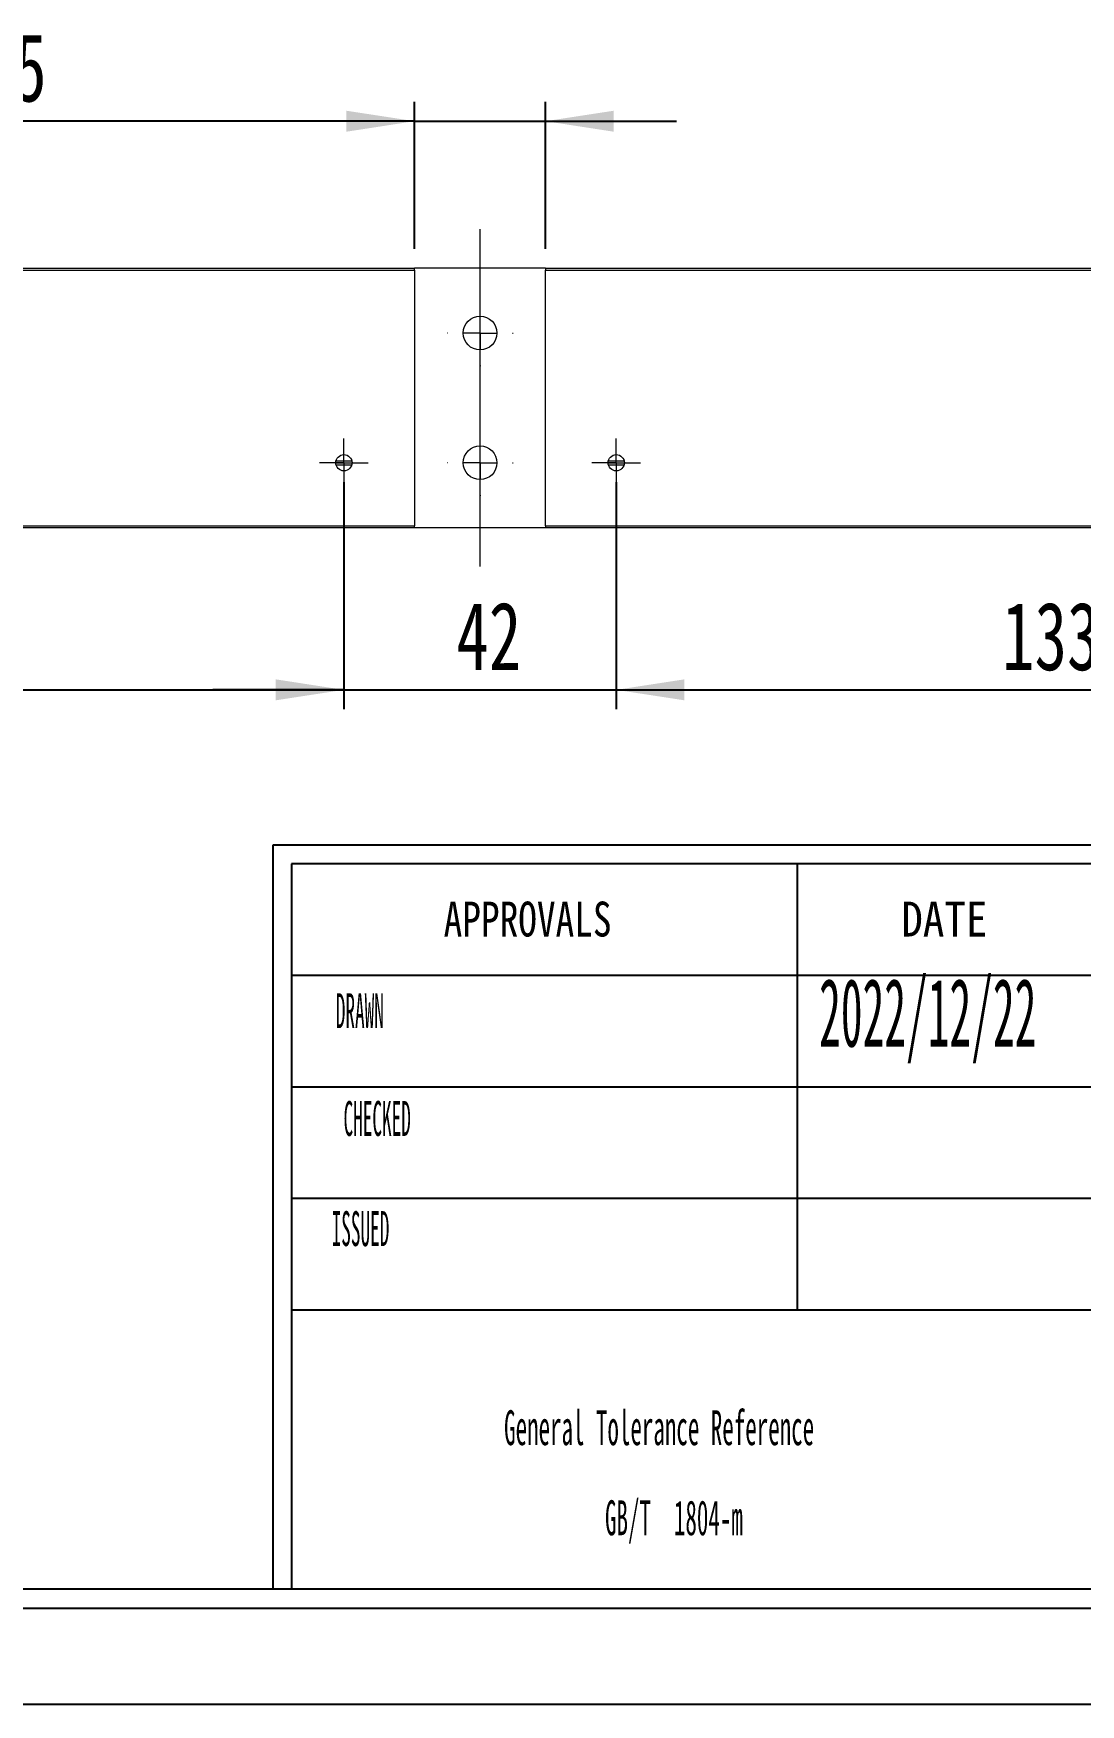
# Model space of a CAD drawing. Header units: millimetres. Extents: x 2 to 295, y 1 to 209.
# Drawn here: x 143 to 196.9, y 1.3 to 87.2 of the extents above; entities that cross this region are included whole.
import ezdxf

# ---------------------------------------------------------------- set-up
doc = ezdxf.new("R2010")
doc.units = ezdxf.units.MM
doc.linetypes.add('CENTER', pattern=[10.16, 6.35, -1.27, 1.27, -1.27])
doc.linetypes.add('CENTERX2', pattern=[20.32, 12.7, -2.54, 2.54, -2.54])
doc.layers.add('DIM', color=5, linetype='Continuous')
doc.layers.add('SLD-0', color=179, linetype='Continuous')
doc.layers.add('中心线', color=1, linetype='CENTER', lineweight=15)
doc.styles.add('SLDTEXTSTYLE1', font='TXT', dxfattribs={"width": 0.469})
doc.styles.add('SLDTEXTSTYLE10', font='TXT', dxfattribs={"width": 0.7865})
doc.styles.add('SLDTEXTSTYLE15', font='TXT', dxfattribs={"width": 0.7})
doc.styles.add('SLDTEXTSTYLE4', font='TXT', dxfattribs={"width": 0.484})
doc.styles.add('SLDTEXTSTYLE5', font='TXT', dxfattribs={"width": 0.40535})
doc.styles.add('SLDTEXTSTYLE8', font='TXT', dxfattribs={"width": 0.9075})
doc.dimstyles.new('SLDDIMSTYLE0', dxfattribs={"dimtxt": 3.5, "dimasz": 3.5, "dimexe": 0, "dimexo": 0.0625, "dimgap": 0.875, "dimtad": 2, "dimlfac": 3, "dimrnd": 1e-09, "dimzin": 12, "dimdsep": 46, "dimtxsty": 'SLDTEXTSTYLE1', "dimsah": 1, "dimcen": 0.09, "dimadec": 0, "dimazin": 3, "dimtfac": 1, "dimtofl": 0, "dimtmove": 0, "dimatfit": 3, "dimfxl": 0, "dimfrac": 2, "dimtolj": 1, "dimtzin": 12, "dimarcsym": 0})
doc.dimstyles.new('SLDDIMSTYLE2', dxfattribs={"dimtxt": 3.5, "dimasz": 3.5, "dimexe": 0, "dimexo": 0.0625, "dimgap": 0.875, "dimtad": 2, "dimlfac": 3, "dimrnd": 1e-09, "dimzin": 12, "dimdsep": 46, "dimtxsty": 'SLDTEXTSTYLE1', "dimsah": 1, "dimcen": 0.09, "dimadec": 0, "dimazin": 3, "dimtfac": 1, "dimtmove": 0, "dimatfit": 0, "dimfxl": 0, "dimfrac": 2, "dimtolj": 1, "dimtzin": 12, "dimarcsym": 0})

# ---------------------------------------------------------------- blocks, each defined once
blk = doc.blocks.new('SW_NOTE_3')
at = {"layer": 'SLD-0', "color": 0, "char_height": 1.79265, "attachment_point": 2, "style": 'SLDTEXTSTYLE4'}
for s, insert in [('General Tolerance Reference', (12.75, 2.311)), ('GB/T  1804-m', (13.511, -2.32))]:
    blk.add_mtext(s, dxfattribs=dict(at, insert=insert))
blk = doc.blocks.new('SW_SYMBOL_HOLE_DEPTH')
at = {"layer": 'DIM', "color": 0}
for p, q in [((0, 875), (800, 875)), ((400, 875), (400, 75)), ((100, 555), (400, 75)), ((700, 555), (400, 75))]:
    blk.add_line(p, q, dxfattribs=at)
blk = doc.blocks.new('_D_18')
at = {"layer": 'DIM'}
for p, q in [((162.618, 76.12), (162.618, 83.675)), ((169.351, 76.12), (169.351, 83.675)), ((162.618, 82.675), (129.595, 82.675)), ((162.618, 82.675), (169.351, 82.675)), ((169.351, 82.675), (176.082, 82.675))]:
    blk.add_line(p, q, dxfattribs=at)
for points in [[(162.618, 82.675), (159.118, 83.213), (159.118, 82.136)], [(169.351, 82.675), (172.851, 82.136), (172.851, 83.213)]]:
    blk.add_solid(points, dxfattribs=at)
at = {"layer": 'DIM', "xscale": 0.004072727272727273, "yscale": 0.004072727272727273, "zscale": 0.004072727272727273}
blk.add_blockref('SW_SYMBOL_HOLE_DEPTH', (135.039, 82.961), dxfattribs=at)
at = {"layer": 'DIM', "char_height": 3.5, "attachment_point": 1, "style": 'SLDTEXTSTYLE15'}
for s, insert in [('20.2', (129.595, 87.186)), ('0.5', (138.706, 87.186))]:
    blk.add_mtext(s, dxfattribs=dict(at, insert=insert))
blk = doc.blocks.new('_D_19')
at = {"layer": 'DIM'}
for p, q in [((112.318, 64.12), (112.318, 52.448)), ((158.984, 64.12), (158.984, 52.448)), ((112.318, 53.448), (158.984, 53.448))]:
    blk.add_line(p, q, dxfattribs=at)
for points in [[(112.318, 53.448), (115.818, 52.91), (115.818, 53.987)], [(158.984, 53.448), (155.484, 53.987), (155.484, 52.91)]]:
    blk.add_solid(points, dxfattribs=at)
at = {"layer": 'DIM', "insert": (134.831, 57.96), "char_height": 3.5, "attachment_point": 1, "style": 'SLDTEXTSTYLE15'}
blk.add_mtext('140', dxfattribs=at)
blk = doc.blocks.new('_D_21')
at = {"layer": 'DIM'}
for p, q in [((158.984, 64.12), (158.984, 52.448)), ((172.984, 64.12), (172.984, 52.448)), ((158.984, 53.448), (152.254, 53.448)), ((158.984, 53.448), (172.984, 53.448)), ((172.984, 53.448), (179.715, 53.448))]:
    blk.add_line(p, q, dxfattribs=at)
for points in [[(158.984, 53.448), (155.484, 53.987), (155.484, 52.91)], [(172.984, 53.448), (176.484, 52.91), (176.484, 53.987)]]:
    blk.add_solid(points, dxfattribs=at)
at = {"layer": 'DIM', "insert": (164.766, 57.96), "char_height": 3.5, "attachment_point": 1, "style": 'SLDTEXTSTYLE15'}
blk.add_mtext('42', dxfattribs=at)
blk = doc.blocks.new('_D_22')
at = {"layer": 'DIM'}
for p, q in [((172.984, 64.12), (172.984, 52.448)), ((217.584, 64.12), (217.584, 52.448)), ((172.984, 53.448), (217.584, 53.448))]:
    blk.add_line(p, q, dxfattribs=at)
for points in [[(172.984, 53.448), (176.484, 52.91), (176.484, 53.987)], [(217.584, 53.448), (214.084, 53.987), (214.084, 52.91)]]:
    blk.add_solid(points, dxfattribs=at)
at = {"layer": 'DIM', "insert": (192.821, 57.96), "char_height": 3.5, "attachment_point": 1, "style": 'SLDTEXTSTYLE15'}
blk.add_mtext('133.8', dxfattribs=at)
blk = doc.blocks.new('SW_CENTERMARKSYMBOL_10')
at = {"layer": '中心线', "color": 0}
for p, q in [((0, 1.667), (0, 1.7)), ((-1.667, 0), (-1.7, 0)), ((0, 0), (-0.833, 0)), ((0, 0), (0, 0.833)), ((0, 0), (0, -0.833)), ((0, 0), (0.833, 0)), ((1.667, 0), (1.7, 0)), ((0, -1.667), (0, -1.7))]:
    blk.add_line(p, q, dxfattribs=at)
blk = doc.blocks.new('SW_CENTERMARKSYMBOL_11')
at = {"layer": '中心线', "color": 0}
for p, q in [((0, 1.667), (0, 1.7)), ((-1.667, 0), (-1.7, 0)), ((0, 0), (-0.833, 0)), ((0, 0), (0, 0.833)), ((0, 0), (0, -0.833)), ((0, 0), (0.833, 0)), ((1.667, 0), (1.7, 0)), ((0, -1.667), (0, -1.7))]:
    blk.add_line(p, q, dxfattribs=at)
blk = doc.blocks.new('SW_CENTERMARKSYMBOL_13')
at = {"layer": '中心线', "color": 0}
for p, q in [((0, 0.833), (0, 1.25)), ((-0.833, 0), (-1.25, 0)), ((0, 0), (-0.833, 0)), ((0, 0), (0, 0.833)), ((0, 0), (0, -0.833)), ((0, 0), (0.833, 0)), ((0.833, 0), (1.25, 0)), ((0, -0.833), (0, -1.25))]:
    blk.add_line(p, q, dxfattribs=at)
blk = doc.blocks.new('SW_CENTERMARKSYMBOL_14')
at = {"layer": '中心线', "color": 0}
for p, q in [((0, 0.833), (0, 1.25)), ((-0.833, 0), (-1.25, 0)), ((0, 0), (-0.833, 0)), ((0, 0), (0, 0.833)), ((0, 0), (0, -0.833)), ((0, 0), (0.833, 0)), ((0.833, 0), (1.25, 0)), ((0, -0.833), (0, -1.25))]:
    blk.add_line(p, q, dxfattribs=at)

msp = doc.modelspace()

# ---------------------------------------------------------------- linework, layer by layer
at = {"color": 7, "linetype": 'Continuous', "lineweight": 15}
for p, q in [((61.98444258, 75.11951597), (162.61777571, 75.11951597)), ((61.98444258, 75.01951614), (162.61777571, 75.01951614)), ((162.61777571, 75.01951614), (162.61777571, 75.11951597)), ((169.35110878, 75.11951597), (162.61777571, 75.11951597)), ((162.61777571, 75.01951614), (162.61777571, 61.88618277)), ((169.35110878, 75.11951597), (223.98444306, 75.11951597)), ((169.35110878, 75.11951597), (169.35110878, 75.01951614)), ((169.35110878, 61.88618277), (169.35110878, 75.01951614)), ((169.35110878, 75.01951614), (223.98444306, 75.01951614)), ((158.56777421, 65.1195162), (159.39978551, 65.1195162)), ((158.58321678, 65.01951606), (159.38311608, 65.01951606)), ((158.58653974, 65.21951603), (159.38703012, 65.21951603)), ((172.56777774, 65.1195162), (173.39978408, 65.1195162)), ((172.58321535, 65.01951606), (173.38311465, 65.01951606)), ((172.58653831, 65.21951603), (173.38703365, 65.21951603)), ((61.98444258, 61.88618277), (162.61777571, 61.88618277)), ((162.61777571, 61.78618294), (162.61777571, 61.88618277)), ((169.35110878, 61.88618277), (223.98444306, 61.88618277)), ((169.35110878, 61.88618277), (169.35110878, 61.78618294)), ((61.98444258, 61.78618294), (162.61777571, 61.78618294)), ((162.61777571, 61.78618294), (169.35110878, 61.78618294)), ((169.35110878, 61.78618294), (223.98444306, 61.78618294))]:
    msp.add_line(p, q, dxfattribs=at)
for centre, radius in [((165.98444306, 71.78618279), 0.86666667), ((158.98444306, 65.11951612), 0.41666667), ((165.98444306, 65.11951612), 0.86666667), ((172.98444306, 65.11951612), 0.41666667)]:
    msp.add_circle(centre, radius, dxfattribs=at)
at = {"layer": 'SLD-0', "color": 179, "linetype": 'Continuous'}
for p, q in [((289.18141695, 45.4622004), (155.32994291, 45.4622004)), ((155.32994291, 45.4622004), (155.32994291, 7.2189221)), ((289.18141695, 44.50611844), (156.28602487, 44.50611844)), ((156.28602487, 44.50611844), (156.28602487, 7.2189221)), ((182.28075651, 44.50611844), (182.28075651, 21.56015146)), ((197.39754904, 38.76962669), (156.28602487, 38.76962669)), ((289.18141695, 33.03313495), (156.28602487, 33.03313495)), ((197.39754904, 27.29664321), (156.28602487, 27.29664321)), ((289.18141695, 21.56015146), (156.28602487, 21.56015146))]:
    msp.add_line(p, q, dxfattribs=at)
at = {"layer": 'SLD-0'}
for p, q in [((289.18141695, 7.2189221), (12.67482132, 7.2189221)), ((295.10655869, 1.29378036), (1.81204262, 1.29378036))]:
    msp.add_line(p, q, dxfattribs=at)
at = {"layer": 'SLD-0', "color": 6, "linetype": 'Continuous'}
msp.add_line((290.16894058, 6.23139848), (11.6872977, 6.23139848), dxfattribs=at)
at = {"layer": '中心线', "linetype": 'CENTERX2', "lineweight": 0, "ltscale": 1.666667}
msp.add_line((165.98444306, 59.78618279), (165.98444306, 77.11951612), dxfattribs=at)

# ---------------------------------------------------------------- block references
at = {"layer": 'SLD-0', "color": 179}
msp.add_blockref('SW_NOTE_3', (162.43788262, 14.1108693), dxfattribs=at)
at = {"layer": '中心线'}
for name, p in [('SW_CENTERMARKSYMBOL_11', (165.98444306, 71.78618279)), ('SW_CENTERMARKSYMBOL_14', (158.98444306, 65.11951612)), ('SW_CENTERMARKSYMBOL_10', (165.98444306, 65.11951612)), ('SW_CENTERMARKSYMBOL_13', (172.98444306, 65.11951612))]:
    msp.add_blockref(name, p, dxfattribs=at)

# ---------------------------------------------------------------- texts
at = {"color": 7, "linetype": 'Continuous', "lineweight": 0, "insert": (183.4114052, 38.60848329), "char_height": 3.5, "attachment_point": 1, "style": 'SLDTEXTSTYLE1'}
msp.add_mtext('2022/12/22', dxfattribs=at)
at = {"layer": 'SLD-0', "color": 179, "char_height": 1.79265367, "attachment_point": 2}
for s, insert, style in [('APPROVALS', (168.4265589, 42.56270289), 'SLDTEXTSTYLE10'), ('DATE', (189.84958851, 42.56270289), 'SLDTEXTSTYLE8'), ('DRAWN', (159.80363826, 37.85286428), 'SLDTEXTSTYLE5'), ('CHECKED', (160.69565441, 32.31471222), 'SLDTEXTSTYLE5'), ('ISSUED', (159.83697055, 26.65441921), 'SLDTEXTSTYLE5')]:
    msp.add_mtext(s, dxfattribs=dict(at, insert=insert, style=style))

# ---------------------------------------------------------------- dimensions: what is measured, and where the dimension line sits
at = {"layer": 'DIM'}
dim = msp.add_linear_dim(base=(169.35110973, 82.67476266), p1=(162.61777639, 75.11951612), p2=(169.35110973, 75.11951612), text='<>{\\fGDT;x}0.5 ', dimstyle='SLDDIMSTYLE2', dxfattribs=at)
dim.commit()
dim.dimension.update_dxf_attribs({"geometry": '_D_18', "text_midpoint": (136.87261082, 82.67476266), "dimtype": 160})
for base, p1, p2, dimstyle, picture, middle in [((158.98444306, 53.44825799), (112.31777639, 65.11951612), (158.98444306, 65.11951612), 'SLDDIMSTYLE0', '_D_19', (136.87261082, 53.44825799)), ((172.98444306, 53.44825799), (158.98444306, 65.11951612), (172.98444306, 65.11951612), 'SLDDIMSTYLE2', '_D_21', (166.12677412, 53.44825799)), ((217.58444306, 53.44825799), (172.98444306, 65.11951612), (217.58444306, 65.11951612), 'SLDDIMSTYLE0', '_D_22', (196.22397252, 53.44825799))]:
    dim = msp.add_linear_dim(base=base, p1=p1, p2=p2, dimstyle=dimstyle, dxfattribs=at)
    dim.commit()
    dim.dimension.update_dxf_attribs({"geometry": picture, "text_midpoint": middle, "dimtype": 160})

doc.saveas('drawing.dxf')
